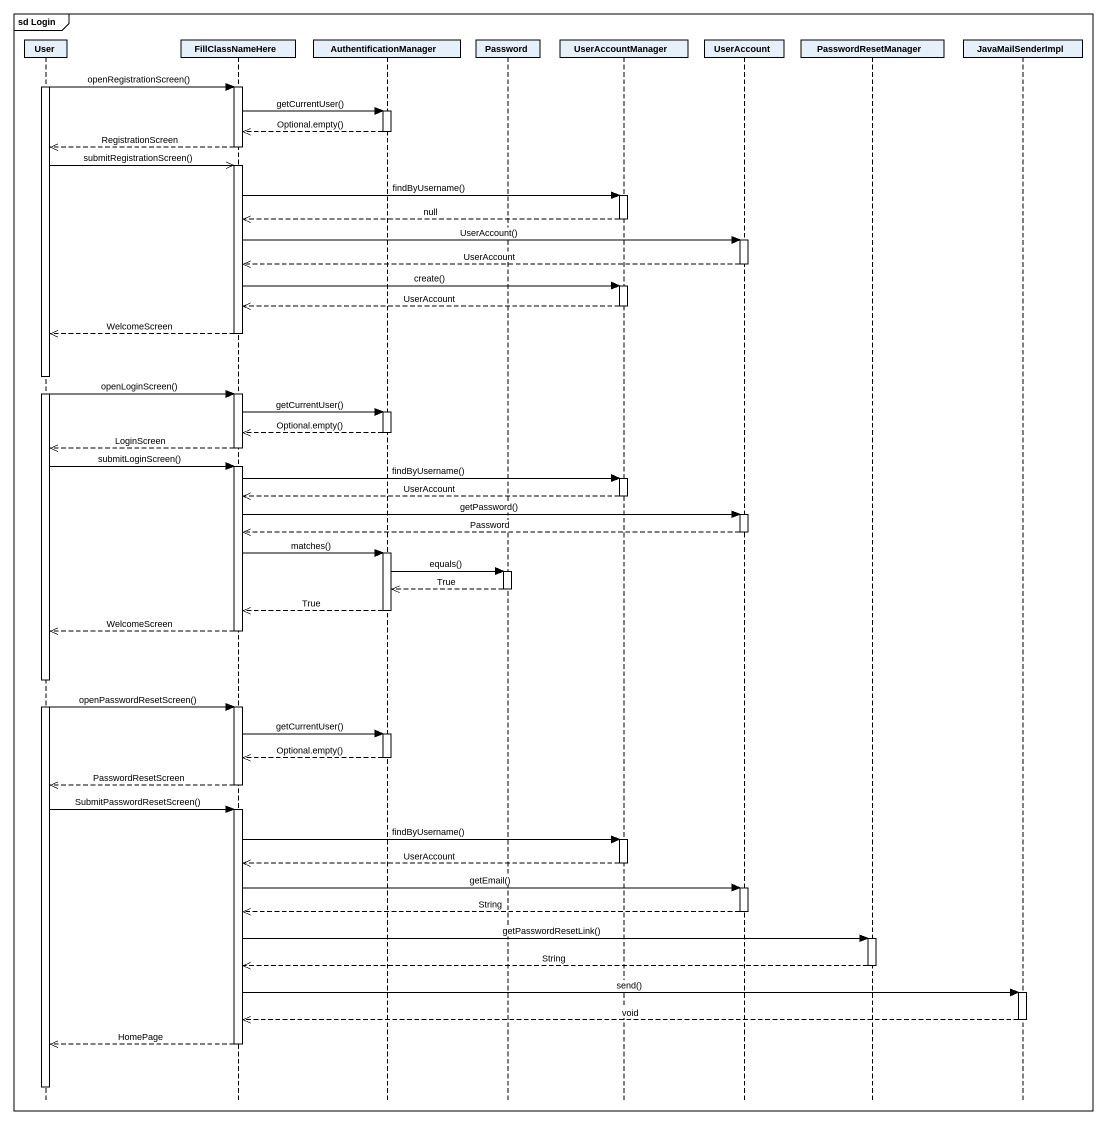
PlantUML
@startuml
mainframe sd Login
hide footbox
participant User
participant FillClassNameHere
participant AuthentificationManager
participant Password
participant UserAccountManager
participant UserAccount
participant PasswordResetManager
participant JavaMailSenderImpl

activate User
User -> FillClassNameHere : openRegistrationScreen()
activate FillClassNameHere
FillClassNameHere -> AuthentificationManager : getCurrentUser()
activate AuthentificationManager
AuthentificationManager -->> FillClassNameHere : Optional.empty()
deactivate AuthentificationManager
FillClassNameHere -->> User : RegistrationScreen
deactivate FillClassNameHere
User ->> FillClassNameHere : submitRegistrationScreen()
activate FillClassNameHere
FillClassNameHere -> UserAccountManager : findByUsername()
activate UserAccountManager
UserAccountManager -->> FillClassNameHere : null
deactivate UserAccountManager
FillClassNameHere -> UserAccount : UserAccount()
activate UserAccount
UserAccount -->> FillClassNameHere : UserAccount
deactivate UserAccount
FillClassNameHere -> UserAccountManager : create()
activate UserAccountManager
UserAccountManager -->> FillClassNameHere : UserAccount
deactivate UserAccountManager
FillClassNameHere -->> User : WelcomeScreen
deactivate FillClassNameHere
User -> FillClassNameHere : openLoginScreen()
activate FillClassNameHere
FillClassNameHere -> AuthentificationManager : getCurrentUser()
activate AuthentificationManager
AuthentificationManager -->> FillClassNameHere : Optional.empty()
deactivate AuthentificationManager
FillClassNameHere -->> User : LoginScreen
deactivate FillClassNameHere
User -> FillClassNameHere : submitLoginScreen()
activate FillClassNameHere
FillClassNameHere -> UserAccountManager : findByUsername()
activate UserAccountManager
UserAccountManager -->> FillClassNameHere : UserAccount
deactivate UserAccountManager
FillClassNameHere -> UserAccount : getPassword()
activate UserAccount
UserAccount -->> FillClassNameHere : Password
deactivate UserAccount
FillClassNameHere -> AuthentificationManager : matches()
activate AuthentificationManager
AuthentificationManager -> Password : equals()
activate Password
Password -->> AuthentificationManager : True
deactivate Password
AuthentificationManager -->> FillClassNameHere : True
deactivate AuthentificationManager
FillClassNameHere -->> User : WelcomeScreen
deactivate FillClassNameHere
User -> FillClassNameHere : openPasswordResetScreen()
activate FillClassNameHere
FillClassNameHere -> AuthentificationManager : getCurrentUser()
activate AuthentificationManager
AuthentificationManager -->> FillClassNameHere : Optional.empty()
deactivate AuthentificationManager
FillClassNameHere -->> User : PasswordResetScreen
deactivate FillClassNameHere
User -> FillClassNameHere : SubmitPasswordResetScreen()
activate FillClassNameHere
FillClassNameHere -> UserAccountManager : findByUsername()
activate UserAccountManager
UserAccountManager -->> FillClassNameHere : UserAccount
deactivate UserAccountManager
FillClassNameHere -> UserAccount : getEmail()
activate UserAccount
UserAccount -->> FillClassNameHere : String
deactivate UserAccount
FillClassNameHere -> PasswordResetManager : getPasswordResetLink()
activate PasswordResetManager
PasswordResetManager -->> FillClassNameHere : String
deactivate PasswordResetManager
FillClassNameHere -> JavaMailSenderImpl : send()
activate JavaMailSenderImpl
JavaMailSenderImpl -->> FillClassNameHere : void
deactivate JavaMailSenderImpl
FillClassNameHere -->> User : HomePage
deactivate FillClassNameHere
deactivate User
@enduml
